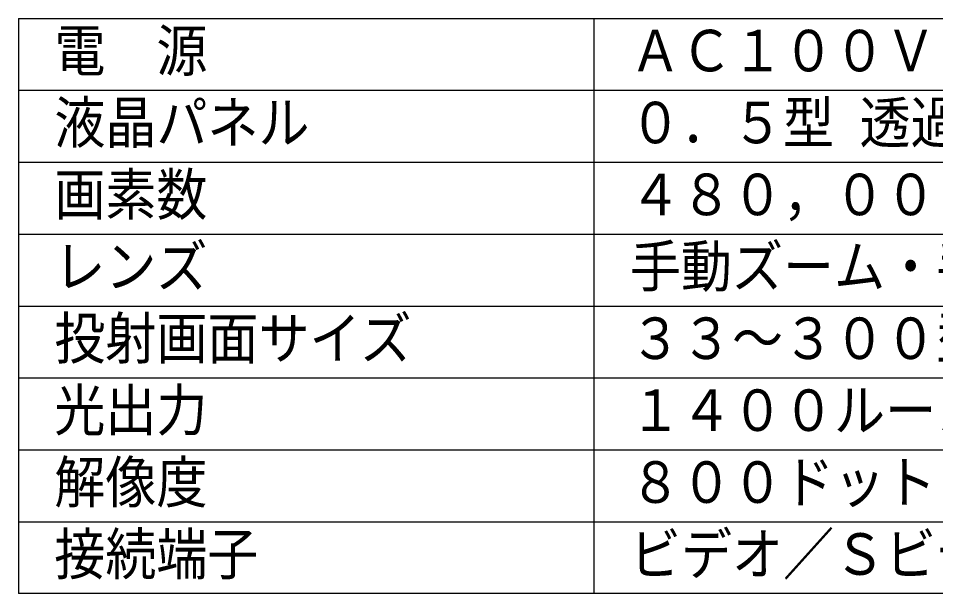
# Model space of a CAD drawing. Units: millimetres on the paper. Extents: x -127 to -2, y 60 to 174.
# Drawn here: x -127 to -63.3, y 60.4 to 100.4 of the extents above; entities that cross this region are included whole.
import ezdxf
from ezdxf.enums import TextEntityAlignment as Align

# ---------------------------------------------------------------- set-up
doc = ezdxf.new("R2010")
doc.units = ezdxf.units.MM
doc.layers.add('0-0_MOJI1', color=2, linetype='Continuous')
doc.layers.add('0-3_WAKU', color=3, linetype='Continuous')
doc.styles.add('ＭＳ ゴシック', font='')
doc.styles.get('ＭＳ ゴシック').set_extended_font_data('MS Gothic')

msp = doc.modelspace()

# ---------------------------------------------------------------- linework, layer by layer
at = {"layer": '0-3_WAKU', "color": 4}
for p, q in [((-127, 100.393), (-2, 100.393)), ((-127, 100.393), (-127, 60.393)), ((-87, 100.393), (-87, 60.393)), ((-2, 60.393), (-127, 60.393))]:
    msp.add_line(p, q, dxfattribs=at)
at = {"layer": '0-3_WAKU', "color": 1}
for p, q in [((-127, 95.393), (-2, 95.393)), ((-127, 90.393), (-2, 90.393)), ((-127, 85.393), (-2, 85.393)), ((-127, 80.393), (-2, 80.393)), ((-127, 75.393), (-2, 75.393)), ((-127, 70.393), (-2, 70.393)), ((-127, 65.393), (-2, 65.393))]:
    msp.add_line(p, q, dxfattribs=at)

# ---------------------------------------------------------------- texts
at = {"layer": '0-0_MOJI1', "style": 'ＭＳ ゴシック', "width": 0.9}
for s, p in [('電\u3000源', (-124.5, 95.838)), ('ＡＣ１００Ｖ\u3000５０／６０Ｈｚ', (-84.5, 95.838)), ('液晶パネル', (-124.5, 90.838)), ('０．５型 透過型液晶パネル ３原色方式', (-84.5, 90.838)), ('画素数', (-124.5, 85.838)), ('４８０，０００画素×３枚', (-84.5, 85.838)), ('レンズ', (-124.5, 80.838)), ('手動ズーム・手動フォーカス', (-84.5, 80.838)), ('投射画面サイズ', (-124.5, 75.838)), ('３３～３００型（アスペクト比４：３）', (-84.5, 75.838)), ('光出力', (-124.5, 70.838)), ('１４００ルーメン', (-84.5, 70.838)), ('解像度', (-124.5, 65.838)), ('８００ドット×６００ドット', (-84.5, 65.838)), ('ビデオ／Ｓビデオ、ＲＧＢ、音声', (-84.5, 60.838)), ('接続端子', (-124.5, 60.838))]:
    msp.add_text(s, height=2.889, dxfattribs=at).set_placement(p, align=Align.BOTTOM_LEFT)

doc.saveas('drawing.dxf')
